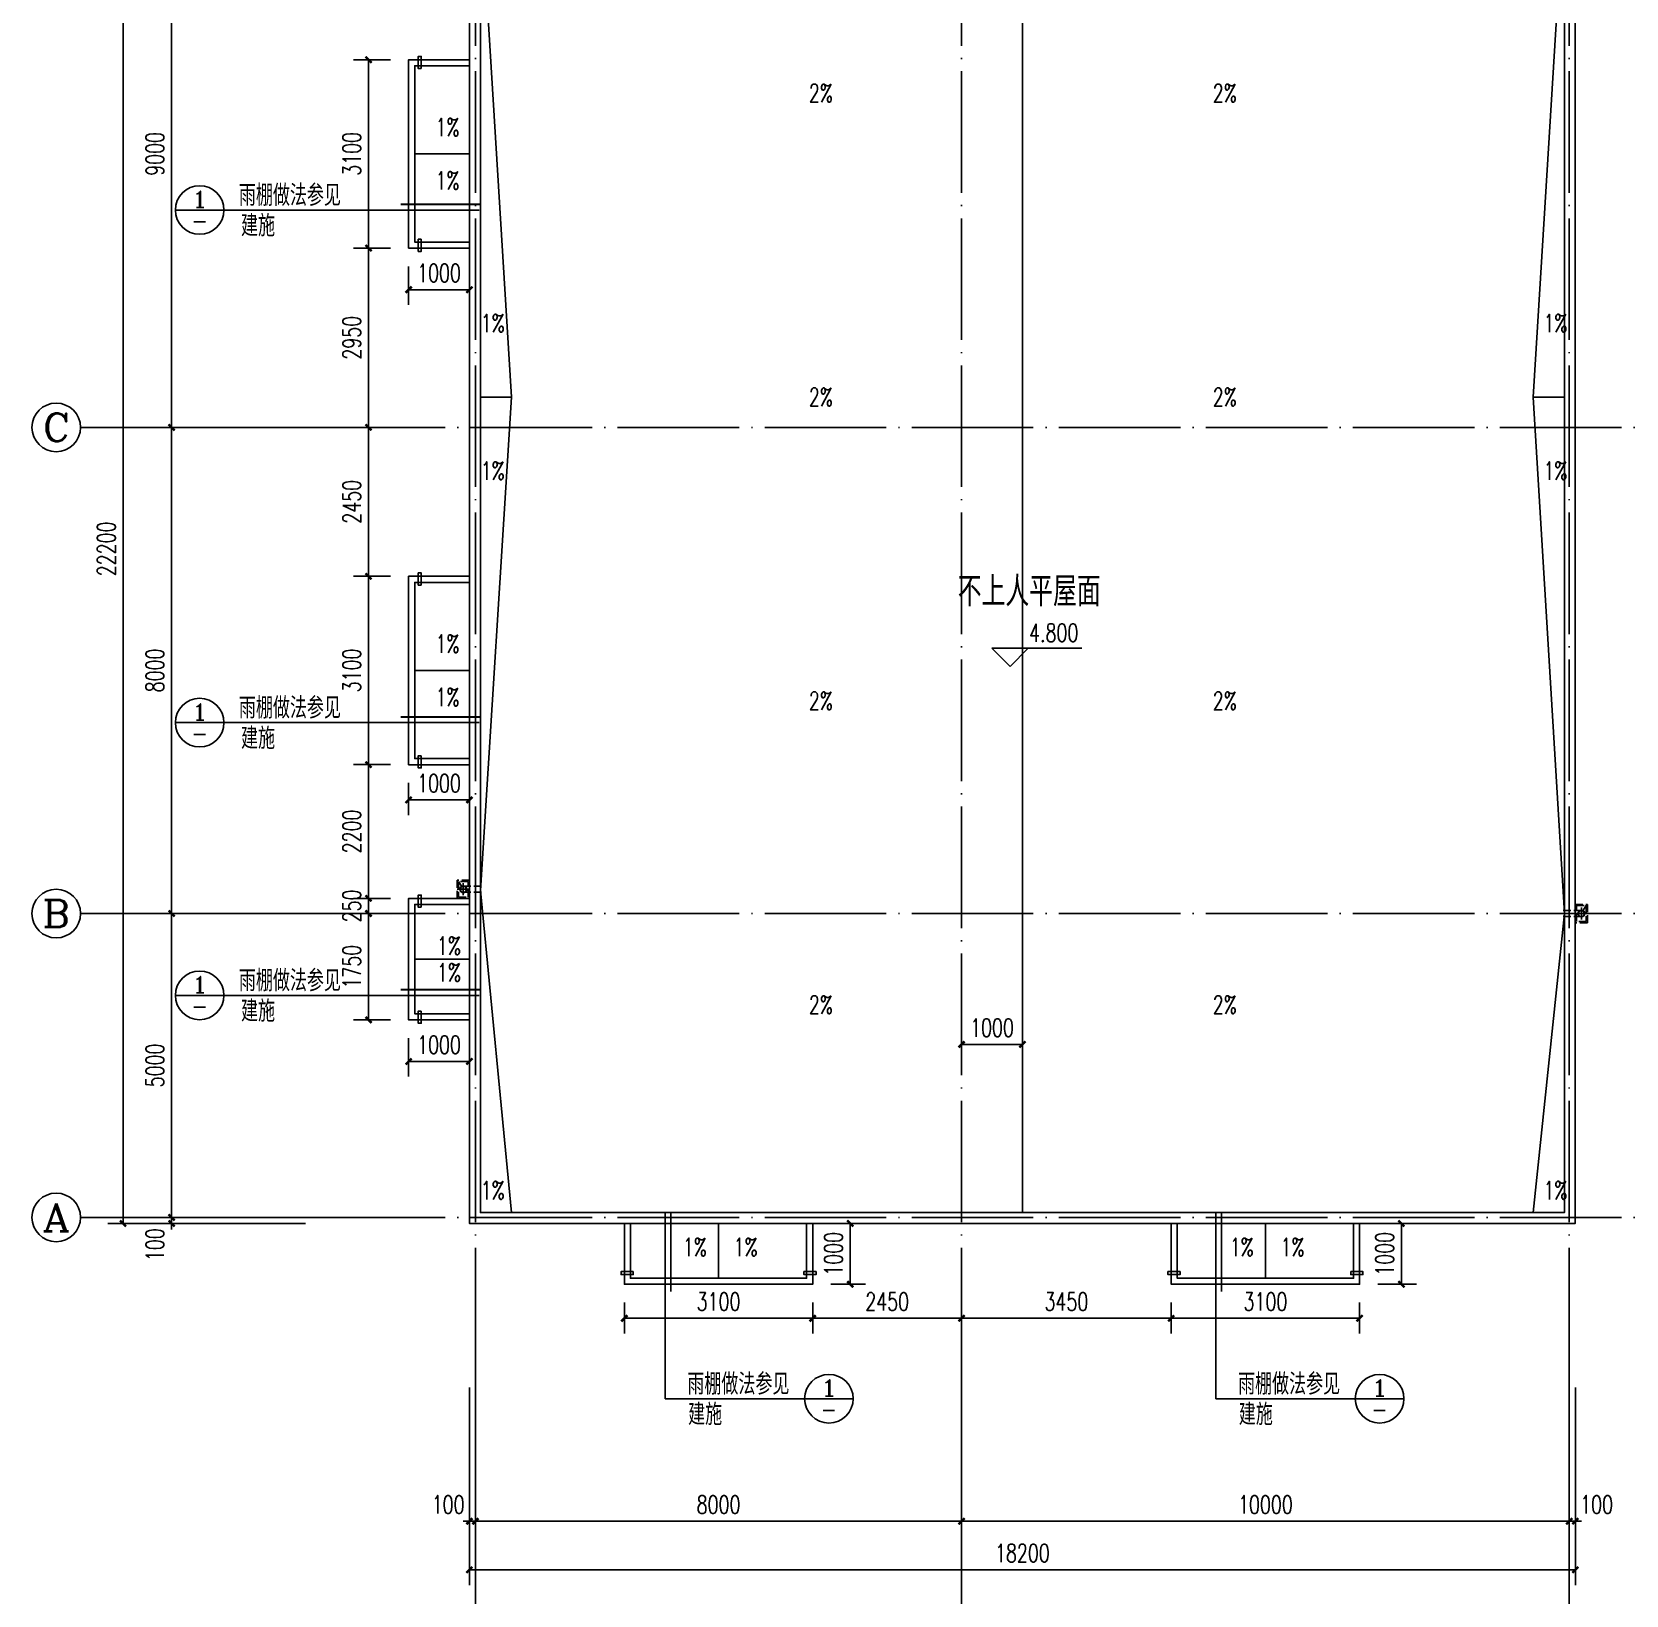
# Model space of a CAD drawing. Extents: x 4924227 to 5052693, y -485691 to -238224.
# Drawn here: x 4999330 to 5025566, y -402772 to -377048 of the extents above; entities that cross this region are included whole.
import ezdxf
from ezdxf.enums import TextEntityAlignment as Align

# ---------------------------------------------------------------- set-up
doc = ezdxf.new("R2010")
doc.units = 0
doc.header["$LTSCALE"] = 1000
doc.header["$MEASUREMENT"] = 0
for name, pattern in [('CONTINOUS', [0]), ('DASH_50', [0.175, 0.125, -0.05]), ('DOTE', [2.42, 2, -0.2, 0.02, -0.2])]:
    doc.linetypes.add(name, pattern=pattern)
doc.layers.get('0').update_dxf_attribs({"linetype": 'CONTINUOUS'})
doc.layers.get('Defpoints').update_dxf_attribs({"linetype": 'CONTINUOUS'})
doc.layers.add('_0', color=7, linetype='CONTINUOUS', lineweight=25)
for name, color, linetype in [('AXIS', 3, 'CONTINUOUS'), ('AXIS_TEXT', 7, 'CONTINUOUS'), ('DIM_ELEV', 3, 'CONTINUOUS'), ('DIM_SYMB', 3, 'CONTINUOUS'), ('DOTE', 252, 'CONTINUOUS'), ('LAYER1', 143, 'CONTINUOUS'), ('PUB_DIM', 3, 'CONTINUOUS'), ('PUB_TEXT', 7, 'CONTINUOUS')]:
    doc.layers.add(name, color=color, linetype=linetype)
doc.styles.add('_HZTXT', font='txt.shx', dxfattribs={"width": 0.8, "bigfont": 'HZTXT.shx'})
doc.styles.add('_TCH_AXIS', font='COMPLEX', dxfattribs={"bigfont": 'GBCBIG'})
doc.styles.add('_TCH_DIM', font='SIMPLEX', dxfattribs={"bigfont": 'GBCBIG'})
doc.styles.add('_TCH_DIM_T3', font='SIMPLEX', dxfattribs={"width": 0.705882, "bigfont": 'GBCBIG'})
doc.styles.add('COMP', font='COMPLEX', dxfattribs={"bigfont": 'hztxt'})
doc.styles.add('COMPLEX', font='COMPLEX')
doc.dimstyles.new('_TCH_ARCH&&100', dxfattribs={"dimtxt": 297.5, "dimasz": 100, "dimexe": 250, "dimexo": 300, "dimgap": 126.25, "dimtad": 1, "dimdec": 0, "dimzin": 0, "dimdsep": 46, "dimtxsty": '_TCH_DIM_T3', "dimblk": 'ARCHTICK', "dimcen": 0.09, "dimclrt": 7, "dimazin": 2, "dimtfac": 1, "dimtdec": 0, "dimtix": 1, "dimtmove": 2, "dimatfit": 3, "dimfxl": 0, "dimtolj": 1, "dimtzin": 0, "dimarcsym": 0})

# ---------------------------------------------------------------- blocks, each defined once
blk = doc.blocks.new('_ArchTick')
at = {"color": 0, "linetype": 'ByBlock', "const_width": 0.4}
blk.add_lwpolyline([(-0.5, -0.5), (0.5, 0.5)], dxfattribs=at)
blk = doc.blocks.new('*D76')
at = {"layer": 'Defpoints', "color": 0}
for p in [(5021180, -396656), (5021867, -396656), (5021180, -397656)]:
    blk.add_point(p, dxfattribs=at)
at = {"layer": 'PUB_DIM', "color": 0, "lineweight": -2}
for p, q in [((5021480, -396656), (5022117, -396656)), ((5021867, -397656), (5021867, -396656)), ((5021480, -397656), (5022117, -397656))]:
    blk.add_line(p, q, dxfattribs=at)
at = {"layer": 'PUB_DIM', "color": 0, "lineweight": -2, "xscale": 100, "yscale": 100, "zscale": 100}
for p, rotation in [((5021867, -396656), 90), ((5021867, -397656), 270)]:
    blk.add_blockref('_ArchTick', p, dxfattribs=dict(at, rotation=rotation))
at = {"layer": 'PUB_DIM', "color": 7, "insert": (5021592, -397156), "char_height": 297.5, "attachment_point": 5, "rotation": 90, "style": '_TCH_DIM_T3'}
blk.add_mtext('\\A1;1000', dxfattribs=at)
blk = doc.blocks.new('*D77')
at = {"layer": 'Defpoints', "color": 0}
for p in [(5009080, -397656), (5012180, -397656), (5012180, -398217)]:
    blk.add_point(p, dxfattribs=at)
at = {"layer": 'PUB_DIM', "color": 0, "lineweight": -2}
for p, q in [((5009080, -397956), (5009080, -398467)), ((5012180, -397956), (5012180, -398467)), ((5009080, -398217), (5012180, -398217))]:
    blk.add_line(p, q, dxfattribs=at)
at = {"layer": 'PUB_DIM', "color": 0, "lineweight": -2, "xscale": 100, "yscale": 100, "zscale": 100, "rotation": 180}
blk.add_blockref('_ArchTick', (5009080, -398217), dxfattribs=at)
at = {"layer": 'PUB_DIM', "color": 0, "lineweight": -2, "xscale": 100, "yscale": 100, "zscale": 100}
blk.add_blockref('_ArchTick', (5012180, -398217), dxfattribs=at)
at = {"layer": 'PUB_DIM', "color": 7, "insert": (5010630, -397942), "char_height": 297.5, "attachment_point": 5, "style": '_TCH_DIM_T3'}
blk.add_mtext('\\A1;3100', dxfattribs=at)
blk = doc.blocks.new('*D78')
at = {"layer": 'Defpoints', "color": 0}
for p in [(5012180, -397656), (5014630, -397656), (5014630, -398217)]:
    blk.add_point(p, dxfattribs=at)
at = {"layer": 'PUB_DIM', "color": 0, "lineweight": -2}
for p, q in [((5012180, -397956), (5012180, -398467)), ((5014630, -397956), (5014630, -398467)), ((5012180, -398217), (5014630, -398217))]:
    blk.add_line(p, q, dxfattribs=at)
at = {"layer": 'PUB_DIM', "color": 0, "lineweight": -2, "xscale": 100, "yscale": 100, "zscale": 100, "rotation": 180}
blk.add_blockref('_ArchTick', (5012180, -398217), dxfattribs=at)
at = {"layer": 'PUB_DIM', "color": 0, "lineweight": -2, "xscale": 100, "yscale": 100, "zscale": 100}
blk.add_blockref('_ArchTick', (5014630, -398217), dxfattribs=at)
at = {"layer": 'PUB_DIM', "color": 7, "insert": (5013405, -397942), "char_height": 297.5, "attachment_point": 5, "style": '_TCH_DIM_T3'}
blk.add_mtext('\\A1;2450', dxfattribs=at)
blk = doc.blocks.new('*D79')
at = {"layer": 'Defpoints', "color": 0}
for p in [(5014630, -397656), (5018080, -397656), (5018080, -398217)]:
    blk.add_point(p, dxfattribs=at)
at = {"layer": 'PUB_DIM', "color": 0, "lineweight": -2}
for p, q in [((5014630, -397956), (5014630, -398467)), ((5018080, -397956), (5018080, -398467)), ((5014630, -398217), (5018080, -398217))]:
    blk.add_line(p, q, dxfattribs=at)
at = {"layer": 'PUB_DIM', "color": 0, "lineweight": -2, "xscale": 100, "yscale": 100, "zscale": 100, "rotation": 180}
blk.add_blockref('_ArchTick', (5014630, -398217), dxfattribs=at)
at = {"layer": 'PUB_DIM', "color": 0, "lineweight": -2, "xscale": 100, "yscale": 100, "zscale": 100}
blk.add_blockref('_ArchTick', (5018080, -398217), dxfattribs=at)
at = {"layer": 'PUB_DIM', "color": 7, "insert": (5016355, -397942), "char_height": 297.5, "attachment_point": 5, "style": '_TCH_DIM_T3'}
blk.add_mtext('\\A1;3450', dxfattribs=at)
blk = doc.blocks.new('*D80')
at = {"layer": 'Defpoints', "color": 0}
for p in [(5018080, -397656), (5021180, -397656), (5021180, -398217)]:
    blk.add_point(p, dxfattribs=at)
at = {"layer": 'PUB_DIM', "color": 0, "lineweight": -2}
for p, q in [((5018080, -397956), (5018080, -398467)), ((5021180, -397956), (5021180, -398467)), ((5018080, -398217), (5021180, -398217))]:
    blk.add_line(p, q, dxfattribs=at)
at = {"layer": 'PUB_DIM', "color": 0, "lineweight": -2, "xscale": 100, "yscale": 100, "zscale": 100, "rotation": 180}
blk.add_blockref('_ArchTick', (5018080, -398217), dxfattribs=at)
at = {"layer": 'PUB_DIM', "color": 0, "lineweight": -2, "xscale": 100, "yscale": 100, "zscale": 100}
blk.add_blockref('_ArchTick', (5021180, -398217), dxfattribs=at)
at = {"layer": 'PUB_DIM', "color": 7, "insert": (5019630, -397942), "char_height": 297.5, "attachment_point": 5, "style": '_TCH_DIM_T3'}
blk.add_mtext('\\A1;3100', dxfattribs=at)
blk = doc.blocks.new('*D81')
at = {"layer": 'Defpoints', "color": 0}
for p in [(5012180, -396656), (5012797, -396656), (5012180, -397656)]:
    blk.add_point(p, dxfattribs=at)
at = {"layer": 'PUB_DIM', "color": 0, "lineweight": -2}
for p, q in [((5012480, -396656), (5013047, -396656)), ((5012797, -397656), (5012797, -396656)), ((5012480, -397656), (5013047, -397656))]:
    blk.add_line(p, q, dxfattribs=at)
at = {"layer": 'PUB_DIM', "color": 0, "lineweight": -2, "xscale": 100, "yscale": 100, "zscale": 100}
for p, rotation in [((5012797, -396656), 90), ((5012797, -397656), 270)]:
    blk.add_blockref('_ArchTick', p, dxfattribs=dict(at, rotation=rotation))
at = {"layer": 'PUB_DIM', "color": 7, "insert": (5012522, -397156), "char_height": 297.5, "attachment_point": 5, "rotation": 90, "style": '_TCH_DIM_T3'}
blk.add_mtext('\\A1;1000', dxfattribs=at)
blk = doc.blocks.new('*D82')
at = {"layer": 'Defpoints', "color": 0}
for p in [(5005530, -380606), (5006530, -380606), (5006530, -381290)]:
    blk.add_point(p, dxfattribs=at)
at = {"layer": 'PUB_DIM', "color": 0, "lineweight": -2}
for p, q in [((5005530, -380906), (5005530, -381540)), ((5006530, -380906), (5006530, -381540)), ((5005530, -381290), (5006530, -381290))]:
    blk.add_line(p, q, dxfattribs=at)
at = {"layer": 'PUB_DIM', "color": 0, "lineweight": -2, "xscale": 100, "yscale": 100, "zscale": 100, "rotation": 180}
blk.add_blockref('_ArchTick', (5005530, -381290), dxfattribs=at)
at = {"layer": 'PUB_DIM', "color": 0, "lineweight": -2, "xscale": 100, "yscale": 100, "zscale": 100}
blk.add_blockref('_ArchTick', (5006530, -381290), dxfattribs=at)
at = {"layer": 'PUB_DIM', "color": 7, "insert": (5006030, -381015), "char_height": 297.5, "attachment_point": 5, "style": '_TCH_DIM_T3'}
blk.add_mtext('\\A1;1000', dxfattribs=at)
blk = doc.blocks.new('*D83')
at = {"layer": 'Defpoints', "color": 0}
for p in [(5005530, -389106), (5006530, -389106), (5006530, -389686)]:
    blk.add_point(p, dxfattribs=at)
at = {"layer": 'PUB_DIM', "color": 0, "lineweight": -2}
for p, q in [((5005530, -389406), (5005530, -389936)), ((5006530, -389406), (5006530, -389936)), ((5005530, -389686), (5006530, -389686))]:
    blk.add_line(p, q, dxfattribs=at)
at = {"layer": 'PUB_DIM', "color": 0, "lineweight": -2, "xscale": 100, "yscale": 100, "zscale": 100, "rotation": 180}
blk.add_blockref('_ArchTick', (5005530, -389686), dxfattribs=at)
at = {"layer": 'PUB_DIM', "color": 0, "lineweight": -2, "xscale": 100, "yscale": 100, "zscale": 100}
blk.add_blockref('_ArchTick', (5006530, -389686), dxfattribs=at)
at = {"layer": 'PUB_DIM', "color": 7, "insert": (5006030, -389411), "char_height": 297.5, "attachment_point": 5, "style": '_TCH_DIM_T3'}
blk.add_mtext('\\A1;1000', dxfattribs=at)
blk = doc.blocks.new('*D84')
at = {"layer": 'Defpoints', "color": 0}
for p in [(5005530, -393306), (5006530, -393306), (5006530, -393990)]:
    blk.add_point(p, dxfattribs=at)
at = {"layer": 'PUB_DIM', "color": 0, "lineweight": -2}
for p, q in [((5005530, -393606), (5005530, -394240)), ((5006530, -393606), (5006530, -394240)), ((5005530, -393990), (5006530, -393990))]:
    blk.add_line(p, q, dxfattribs=at)
at = {"layer": 'PUB_DIM', "color": 0, "lineweight": -2, "xscale": 100, "yscale": 100, "zscale": 100, "rotation": 180}
blk.add_blockref('_ArchTick', (5005530, -393990), dxfattribs=at)
at = {"layer": 'PUB_DIM', "color": 0, "lineweight": -2, "xscale": 100, "yscale": 100, "zscale": 100}
blk.add_blockref('_ArchTick', (5006530, -393990), dxfattribs=at)
at = {"layer": 'PUB_DIM', "color": 7, "insert": (5006030, -393715), "char_height": 297.5, "attachment_point": 5, "style": '_TCH_DIM_T3'}
blk.add_mtext('\\A1;1000', dxfattribs=at)
blk = doc.blocks.new('*D85')
at = {"layer": 'Defpoints', "color": 0}
for p in [(5004870, -377506), (5005530, -377506), (5005530, -380606)]:
    blk.add_point(p, dxfattribs=at)
at = {"layer": 'PUB_DIM', "color": 0, "lineweight": -2}
for p, q in [((5005230, -377506), (5004620, -377506)), ((5004870, -380606), (5004870, -377506)), ((5005230, -380606), (5004620, -380606))]:
    blk.add_line(p, q, dxfattribs=at)
at = {"layer": 'PUB_DIM', "color": 0, "lineweight": -2, "xscale": 100, "yscale": 100, "zscale": 100}
for p, rotation in [((5004870, -377506), 90), ((5004870, -380606), 270)]:
    blk.add_blockref('_ArchTick', p, dxfattribs=dict(at, rotation=rotation))
at = {"layer": 'PUB_DIM', "color": 7, "insert": (5004595, -379056), "char_height": 297.5, "attachment_point": 5, "rotation": 90, "style": '_TCH_DIM_T3'}
blk.add_mtext('\\A1;3100', dxfattribs=at)
blk = doc.blocks.new('*D86')
at = {"layer": 'Defpoints', "color": 0}
for p in [(5004870, -380606), (5005530, -380606), (5005530, -383556)]:
    blk.add_point(p, dxfattribs=at)
at = {"layer": 'PUB_DIM', "color": 0, "lineweight": -2}
for p, q in [((5005230, -380606), (5004620, -380606)), ((5004870, -383556), (5004870, -380606)), ((5005230, -383556), (5004620, -383556))]:
    blk.add_line(p, q, dxfattribs=at)
at = {"layer": 'PUB_DIM', "color": 0, "lineweight": -2, "xscale": 100, "yscale": 100, "zscale": 100}
for p, rotation in [((5004870, -380606), 90), ((5004870, -383556), 270)]:
    blk.add_blockref('_ArchTick', p, dxfattribs=dict(at, rotation=rotation))
at = {"layer": 'PUB_DIM', "color": 7, "insert": (5004595, -382081), "char_height": 297.5, "attachment_point": 5, "rotation": 90, "style": '_TCH_DIM_T3'}
blk.add_mtext('\\A1;2950', dxfattribs=at)
blk = doc.blocks.new('*D87')
at = {"layer": 'Defpoints', "color": 0}
for p in [(5004870, -383556), (5005530, -383556), (5005530, -386006)]:
    blk.add_point(p, dxfattribs=at)
at = {"layer": 'PUB_DIM', "color": 0, "lineweight": -2}
for p, q in [((5005230, -383556), (5004620, -383556)), ((5004870, -386006), (5004870, -383556)), ((5005230, -386006), (5004620, -386006))]:
    blk.add_line(p, q, dxfattribs=at)
at = {"layer": 'PUB_DIM', "color": 0, "lineweight": -2, "xscale": 100, "yscale": 100, "zscale": 100}
for p, rotation in [((5004870, -383556), 90), ((5004870, -386006), 270)]:
    blk.add_blockref('_ArchTick', p, dxfattribs=dict(at, rotation=rotation))
at = {"layer": 'PUB_DIM', "color": 7, "insert": (5004595, -384781), "char_height": 297.5, "attachment_point": 5, "rotation": 90, "style": '_TCH_DIM_T3'}
blk.add_mtext('\\A1;2450', dxfattribs=at)
blk = doc.blocks.new('*D88')
at = {"layer": 'Defpoints', "color": 0}
for p in [(5004870, -386006), (5005530, -386006), (5005530, -389106)]:
    blk.add_point(p, dxfattribs=at)
at = {"layer": 'PUB_DIM', "color": 0, "lineweight": -2}
for p, q in [((5005230, -386006), (5004620, -386006)), ((5004870, -389106), (5004870, -386006)), ((5005230, -389106), (5004620, -389106))]:
    blk.add_line(p, q, dxfattribs=at)
at = {"layer": 'PUB_DIM', "color": 0, "lineweight": -2, "xscale": 100, "yscale": 100, "zscale": 100}
for p, rotation in [((5004870, -386006), 90), ((5004870, -389106), 270)]:
    blk.add_blockref('_ArchTick', p, dxfattribs=dict(at, rotation=rotation))
at = {"layer": 'PUB_DIM', "color": 7, "insert": (5004595, -387556), "char_height": 297.5, "attachment_point": 5, "rotation": 90, "style": '_TCH_DIM_T3'}
blk.add_mtext('\\A1;3100', dxfattribs=at)
blk = doc.blocks.new('*D89')
at = {"layer": 'Defpoints', "color": 0}
for p in [(5004870, -389106), (5005530, -389106), (5005530, -391306)]:
    blk.add_point(p, dxfattribs=at)
at = {"layer": 'PUB_DIM', "color": 0, "lineweight": -2}
for p, q in [((5005230, -389106), (5004620, -389106)), ((5004870, -391306), (5004870, -389106)), ((5005230, -391306), (5004620, -391306))]:
    blk.add_line(p, q, dxfattribs=at)
at = {"layer": 'PUB_DIM', "color": 0, "lineweight": -2, "xscale": 100, "yscale": 100, "zscale": 100}
for p, rotation in [((5004870, -389106), 90), ((5004870, -391306), 270)]:
    blk.add_blockref('_ArchTick', p, dxfattribs=dict(at, rotation=rotation))
at = {"layer": 'PUB_DIM', "color": 7, "insert": (5004595, -390206), "char_height": 297.5, "attachment_point": 5, "rotation": 90, "style": '_TCH_DIM_T3'}
blk.add_mtext('\\A1;2200', dxfattribs=at)
blk = doc.blocks.new('*D90')
at = {"layer": 'Defpoints', "color": 0}
for p in [(5004870, -391306), (5005530, -391306), (5005530, -391556)]:
    blk.add_point(p, dxfattribs=at)
at = {"layer": 'PUB_DIM', "color": 0, "lineweight": -2}
for p, q in [((5005230, -391306), (5004620, -391306)), ((5004870, -391306), (5004870, -391206)), ((5004870, -391556), (5004870, -391306)), ((5005230, -391556), (5004620, -391556)), ((5004870, -391556), (5004870, -391656))]:
    blk.add_line(p, q, dxfattribs=at)
at = {"layer": 'PUB_DIM', "color": 0, "lineweight": -2, "xscale": 100, "yscale": 100, "zscale": 100}
for p, rotation in [((5004870, -391306), 270), ((5004870, -391556), 90)]:
    blk.add_blockref('_ArchTick', p, dxfattribs=dict(at, rotation=rotation))
at = {"layer": 'PUB_DIM', "color": 7, "insert": (5004595, -391431), "char_height": 297.5, "attachment_point": 5, "rotation": 90, "style": '_TCH_DIM_T3'}
blk.add_mtext('\\A1;250', dxfattribs=at)
blk = doc.blocks.new('*D91')
at = {"layer": 'Defpoints', "color": 0}
for p in [(5004870, -391556), (5005530, -391556), (5005530, -393306)]:
    blk.add_point(p, dxfattribs=at)
at = {"layer": 'PUB_DIM', "color": 0, "lineweight": -2}
for p, q in [((5005230, -391556), (5004620, -391556)), ((5004870, -393306), (5004870, -391556)), ((5005230, -393306), (5004620, -393306))]:
    blk.add_line(p, q, dxfattribs=at)
at = {"layer": 'PUB_DIM', "color": 0, "lineweight": -2, "xscale": 100, "yscale": 100, "zscale": 100}
for p, rotation in [((5004870, -391556), 90), ((5004870, -393306), 270)]:
    blk.add_blockref('_ArchTick', p, dxfattribs=dict(at, rotation=rotation))
at = {"layer": 'PUB_DIM', "color": 7, "insert": (5004595, -392431), "char_height": 297.5, "attachment_point": 5, "rotation": 90, "style": '_TCH_DIM_T3'}
blk.add_mtext('\\A1;1750', dxfattribs=at)
blk = doc.blocks.new('*D229')
at = {"layer": 'Defpoints', "color": 0}
for p in [(5014630, -392631), (5015630, -392631), (5015630, -393710)]:
    blk.add_point(p, dxfattribs=at)
at = {"layer": 'PUB_DIM', "color": 0, "lineweight": -2}
for p, q in [((5014630, -392931), (5014630, -393960)), ((5015630, -392931), (5015630, -393960)), ((5014630, -393710), (5015630, -393710))]:
    blk.add_line(p, q, dxfattribs=at)
at = {"layer": 'PUB_DIM', "color": 0, "lineweight": -2, "xscale": 100, "yscale": 100, "zscale": 100, "rotation": 180}
blk.add_blockref('_ArchTick', (5014630, -393710), dxfattribs=at)
at = {"layer": 'PUB_DIM', "color": 0, "lineweight": -2, "xscale": 100, "yscale": 100, "zscale": 100}
blk.add_blockref('_ArchTick', (5015630, -393710), dxfattribs=at)
at = {"layer": 'PUB_DIM', "color": 7, "insert": (5015130, -393435), "char_height": 297.5, "attachment_point": 5, "style": '_TCH_DIM_T3'}
blk.add_mtext('\\A1;1000', dxfattribs=at)
blk = doc.blocks.new('*D236')
at = {"layer": 'AXIS', "color": 0, "lineweight": -2}
for p, q in [((5003830, -396556), (5001380, -396556)), ((5003830, -396656), (5001380, -396656)), ((5001630, -396556), (5001630, -396456)), ((5001630, -396656), (5001630, -396556)), ((5001630, -396656), (5001630, -396756))]:
    blk.add_line(p, q, dxfattribs=at)
at = {"layer": 'Defpoints', "color": 0}
for p in [(5001630, -396556), (5004130, -396556), (5004130, -396656)]:
    blk.add_point(p, dxfattribs=at)
at = {"layer": 'AXIS', "color": 0, "lineweight": -2, "xscale": 100, "yscale": 100, "zscale": 100}
for p, rotation in [((5001630, -396556), 270), ((5001630, -396656), 90)]:
    blk.add_blockref('_ArchTick', p, dxfattribs=dict(at, rotation=rotation))
at = {"layer": 'AXIS', "color": 7, "insert": (5001355, -397006), "char_height": 297.5, "attachment_point": 5, "rotation": 90, "style": '_TCH_DIM_T3'}
blk.add_mtext('\\A1;100', dxfattribs=at)
blk = doc.blocks.new('*D237')
at = {"layer": 'AXIS', "color": 0, "lineweight": -2}
for p, q in [((5003830, -391556), (5001380, -391556)), ((5001630, -396556), (5001630, -391556)), ((5003830, -396556), (5001380, -396556))]:
    blk.add_line(p, q, dxfattribs=at)
at = {"layer": 'Defpoints', "color": 0}
for p in [(5001630, -391556), (5004130, -391556), (5004130, -396556)]:
    blk.add_point(p, dxfattribs=at)
at = {"layer": 'AXIS', "color": 0, "lineweight": -2, "xscale": 100, "yscale": 100, "zscale": 100}
for p, rotation in [((5001630, -391556), 90), ((5001630, -396556), 270)]:
    blk.add_blockref('_ArchTick', p, dxfattribs=dict(at, rotation=rotation))
at = {"layer": 'AXIS', "color": 7, "insert": (5001355, -394056), "char_height": 297.5, "attachment_point": 5, "rotation": 90, "style": '_TCH_DIM_T3'}
blk.add_mtext('\\A1;5000', dxfattribs=at)
blk = doc.blocks.new('*D238')
at = {"layer": 'AXIS', "color": 0, "lineweight": -2}
for p, q in [((5003830, -383556), (5001380, -383556)), ((5001630, -391556), (5001630, -383556)), ((5003830, -391556), (5001380, -391556))]:
    blk.add_line(p, q, dxfattribs=at)
at = {"layer": 'Defpoints', "color": 0}
for p in [(5001630, -383556), (5004130, -383556), (5004130, -391556)]:
    blk.add_point(p, dxfattribs=at)
at = {"layer": 'AXIS', "color": 0, "lineweight": -2, "xscale": 100, "yscale": 100, "zscale": 100}
for p, rotation in [((5001630, -383556), 90), ((5001630, -391556), 270)]:
    blk.add_blockref('_ArchTick', p, dxfattribs=dict(at, rotation=rotation))
at = {"layer": 'AXIS', "color": 7, "insert": (5001355, -387556), "char_height": 297.5, "attachment_point": 5, "rotation": 90, "style": '_TCH_DIM_T3'}
blk.add_mtext('\\A1;8000', dxfattribs=at)
blk = doc.blocks.new('*D239')
at = {"layer": 'AXIS', "color": 0, "lineweight": -2}
for p, q in [((5003830, -374556), (5001380, -374556)), ((5001630, -383556), (5001630, -374556)), ((5003830, -383556), (5001380, -383556))]:
    blk.add_line(p, q, dxfattribs=at)
at = {"layer": 'Defpoints', "color": 0}
for p in [(5001630, -374556), (5004130, -374556), (5004130, -383556)]:
    blk.add_point(p, dxfattribs=at)
at = {"layer": 'AXIS', "color": 0, "lineweight": -2, "xscale": 100, "yscale": 100, "zscale": 100}
for p, rotation in [((5001630, -374556), 90), ((5001630, -383556), 270)]:
    blk.add_blockref('_ArchTick', p, dxfattribs=dict(at, rotation=rotation))
at = {"layer": 'AXIS', "color": 7, "insert": (5001355, -379056), "char_height": 297.5, "attachment_point": 5, "rotation": 90, "style": '_TCH_DIM_T3'}
blk.add_mtext('\\A1;9000', dxfattribs=at)
blk = doc.blocks.new('*D241')
at = {"layer": 'AXIS', "color": 0, "lineweight": -2}
for p, q in [((5003830, -374456), (5000580, -374456)), ((5000830, -396656), (5000830, -374456)), ((5003830, -396656), (5000580, -396656))]:
    blk.add_line(p, q, dxfattribs=at)
at = {"layer": 'Defpoints', "color": 0}
for p in [(5000830, -374456), (5004130, -374456), (5004130, -396656)]:
    blk.add_point(p, dxfattribs=at)
at = {"layer": 'AXIS', "color": 0, "lineweight": -2, "xscale": 100, "yscale": 100, "zscale": 100}
for p, rotation in [((5000830, -374456), 90), ((5000830, -396656), 270)]:
    blk.add_blockref('_ArchTick', p, dxfattribs=dict(at, rotation=rotation))
at = {"layer": 'AXIS', "color": 7, "insert": (5000555, -385556), "char_height": 297.5, "attachment_point": 5, "rotation": 90, "style": '_TCH_DIM_T3'}
blk.add_mtext('\\A1;22200', dxfattribs=at)
blk = doc.blocks.new('_AXISO')
blk.add_circle((0, 0), 0.5)
at = {"layer": 'AXIS_TEXT', "style": 'COMPLEX', "width": 1.041667}
blk.add_attdef('A', text='', height=0.56, dxfattribs=at).set_placement((-0.25, -0.28), (0.25, -0.28), align=Align.FIT)
blk = doc.blocks.new('*D247')
at = {"layer": 'AXIS', "color": 0, "lineweight": -2}
for p, q in [((5006530, -399356), (5006530, -401806)), ((5006630, -399356), (5006630, -401806)), ((5006530, -401556), (5006430, -401556)), ((5006530, -401556), (5006630, -401556)), ((5006630, -401556), (5006730, -401556))]:
    blk.add_line(p, q, dxfattribs=at)
at = {"layer": 'Defpoints', "color": 0}
for p in [(5006530, -399056), (5006630, -399056), (5006630, -401556)]:
    blk.add_point(p, dxfattribs=at)
at = {"layer": 'AXIS', "color": 0, "lineweight": -2, "xscale": 100, "yscale": 100, "zscale": 100}
blk.add_blockref('_ArchTick', (5006530, -401556), dxfattribs=at)
at = {"layer": 'AXIS', "color": 0, "lineweight": -2, "xscale": 100, "yscale": 100, "zscale": 100, "rotation": 180}
blk.add_blockref('_ArchTick', (5006630, -401556), dxfattribs=at)
at = {"layer": 'AXIS', "color": 7, "insert": (5006180, -401281), "char_height": 297.5, "attachment_point": 5, "style": '_TCH_DIM_T3'}
blk.add_mtext('\\A1;100', dxfattribs=at)
blk = doc.blocks.new('*D248')
at = {"layer": 'AXIS', "color": 0, "lineweight": -2}
for p, q in [((5006630, -399356), (5006630, -401806)), ((5014630, -399356), (5014630, -401806)), ((5006630, -401556), (5014630, -401556))]:
    blk.add_line(p, q, dxfattribs=at)
at = {"layer": 'Defpoints', "color": 0}
for p in [(5006630, -399056), (5014630, -399056), (5014630, -401556)]:
    blk.add_point(p, dxfattribs=at)
at = {"layer": 'AXIS', "color": 0, "lineweight": -2, "xscale": 100, "yscale": 100, "zscale": 100, "rotation": 180}
blk.add_blockref('_ArchTick', (5006630, -401556), dxfattribs=at)
at = {"layer": 'AXIS', "color": 0, "lineweight": -2, "xscale": 100, "yscale": 100, "zscale": 100}
blk.add_blockref('_ArchTick', (5014630, -401556), dxfattribs=at)
at = {"layer": 'AXIS', "color": 7, "insert": (5010630, -401281), "char_height": 297.5, "attachment_point": 5, "style": '_TCH_DIM_T3'}
blk.add_mtext('\\A1;8000', dxfattribs=at)
blk = doc.blocks.new('*D249')
at = {"layer": 'AXIS', "color": 0, "lineweight": -2}
for p, q in [((5014630, -399356), (5014630, -401806)), ((5024630, -399356), (5024630, -401806)), ((5014630, -401556), (5024630, -401556))]:
    blk.add_line(p, q, dxfattribs=at)
at = {"layer": 'Defpoints', "color": 0}
for p in [(5014630, -399056), (5024630, -399056), (5024630, -401556)]:
    blk.add_point(p, dxfattribs=at)
at = {"layer": 'AXIS', "color": 0, "lineweight": -2, "xscale": 100, "yscale": 100, "zscale": 100, "rotation": 180}
blk.add_blockref('_ArchTick', (5014630, -401556), dxfattribs=at)
at = {"layer": 'AXIS', "color": 0, "lineweight": -2, "xscale": 100, "yscale": 100, "zscale": 100}
blk.add_blockref('_ArchTick', (5024630, -401556), dxfattribs=at)
at = {"layer": 'AXIS', "color": 7, "insert": (5019630, -401281), "char_height": 297.5, "attachment_point": 5, "style": '_TCH_DIM_T3'}
blk.add_mtext('\\A1;10000', dxfattribs=at)
blk = doc.blocks.new('*D250')
at = {"layer": 'AXIS', "color": 0, "lineweight": -2}
for p, q in [((5024630, -399356), (5024630, -401806)), ((5024730, -399356), (5024730, -401806)), ((5024630, -401556), (5024530, -401556)), ((5024630, -401556), (5024730, -401556)), ((5024730, -401556), (5024830, -401556))]:
    blk.add_line(p, q, dxfattribs=at)
at = {"layer": 'Defpoints', "color": 0}
for p in [(5024630, -399056), (5024730, -399056), (5024730, -401556)]:
    blk.add_point(p, dxfattribs=at)
at = {"layer": 'AXIS', "color": 0, "lineweight": -2, "xscale": 100, "yscale": 100, "zscale": 100}
blk.add_blockref('_ArchTick', (5024630, -401556), dxfattribs=at)
at = {"layer": 'AXIS', "color": 0, "lineweight": -2, "xscale": 100, "yscale": 100, "zscale": 100, "rotation": 180}
blk.add_blockref('_ArchTick', (5024730, -401556), dxfattribs=at)
at = {"layer": 'AXIS', "color": 7, "insert": (5025080, -401281), "char_height": 297.5, "attachment_point": 5, "style": '_TCH_DIM_T3'}
blk.add_mtext('\\A1;100', dxfattribs=at)
blk = doc.blocks.new('*D251')
at = {"layer": 'AXIS', "color": 0, "lineweight": -2}
for p, q in [((5006530, -399356), (5006530, -402606)), ((5024730, -399356), (5024730, -402606)), ((5006530, -402356), (5024730, -402356))]:
    blk.add_line(p, q, dxfattribs=at)
at = {"layer": 'Defpoints', "color": 0}
for p in [(5006530, -399056), (5024730, -399056), (5024730, -402356)]:
    blk.add_point(p, dxfattribs=at)
at = {"layer": 'AXIS', "color": 0, "lineweight": -2, "xscale": 100, "yscale": 100, "zscale": 100, "rotation": 180}
blk.add_blockref('_ArchTick', (5006530, -402356), dxfattribs=at)
at = {"layer": 'AXIS', "color": 0, "lineweight": -2, "xscale": 100, "yscale": 100, "zscale": 100}
blk.add_blockref('_ArchTick', (5024730, -402356), dxfattribs=at)
at = {"layer": 'AXIS', "color": 7, "insert": (5015630, -402081), "char_height": 297.5, "attachment_point": 5, "style": '_TCH_DIM_T3'}
blk.add_mtext('\\A1;18200', dxfattribs=at)
blk = doc.blocks.new('_INDEX')
blk.add_line((-0.5, 0), (0.5, 0))
blk.add_circle((0, 0), 0.5)
at = {"style": 'COMP'}
for tag, width, p, p2 in [('1', 2.333333, (-0.17, 0.05), (0.17, 0.05)), ('-', 1.166667, (-0.17, -0.39), (0.17, -0.39))]:
    blk.add_attdef(tag, text='', height=0.34, dxfattribs=dict(at, width=width)).set_placement(p, p2, align=Align.FIT)
blk = doc.blocks.new('A$C05153518')
at = {"layer": 'LAYER1'}
h = blk.add_hatch(color=256, dxfattribs=at)
edge = h.paths.add_edge_path()
edge.add_ellipse((200, 200), major_axis=(77.8, 77.8), ratio=1, start_angle=315, end_angle=405, ccw=False)
edge.add_line((310, 200), (300, 200))
edge.add_ellipse((200, 200), major_axis=(-70.7, 70.7), ratio=1, start_angle=225, end_angle=315)
edge.add_line((200, 300), (200, 310))
edge = h.paths.add_edge_path()
edge.add_line((200, 310), (200, 300))
edge.add_ellipse((200, 200), major_axis=(70.7, 70.7), ratio=1, start_angle=45, end_angle=135)
edge.add_line((100, 200), (90, 200))
edge.add_ellipse((200, 200), major_axis=(-77.8, 77.8), ratio=1, start_angle=-45, end_angle=45, ccw=False)
edge = h.paths.add_edge_path()
edge.add_line((90, 200), (100, 200))
edge.add_ellipse((200, 200), major_axis=(-70.7, 70.7), ratio=1, start_angle=45, end_angle=135)
edge.add_line((200, 100), (200, 90))
edge.add_ellipse((200, 200), major_axis=(77.8, 77.8), ratio=1, start_angle=135, end_angle=225, ccw=False)
edge = h.paths.add_edge_path()
edge.add_line((300, 200), (310, 200))
edge.add_ellipse((200, 200), major_axis=(-77.8, 77.8), ratio=1, start_angle=135, end_angle=225, ccw=False)
edge.add_line((200, 90), (200, 100))
edge.add_ellipse((200, 200), major_axis=(70.7, 70.7), ratio=1, start_angle=225, end_angle=315)
h = blk.add_hatch(color=256, dxfattribs=at)
edge = h.paths.add_edge_path()
edge.add_ellipse((200, 200), major_axis=(77.8, 77.8), ratio=1, start_angle=315, end_angle=405, ccw=False)
edge.add_line((310, 200), (300, 200))
edge.add_ellipse((200, 200), major_axis=(-70.7, 70.7), ratio=1, start_angle=225, end_angle=315)
edge.add_line((200, 300), (200, 310))
edge = h.paths.add_edge_path()
edge.add_line((200, 310), (200, 300))
edge.add_ellipse((200, 200), major_axis=(70.7, 70.7), ratio=1, start_angle=45, end_angle=135)
edge.add_line((100, 200), (90, 200))
edge.add_ellipse((200, 200), major_axis=(-77.8, 77.8), ratio=1, start_angle=-45, end_angle=45, ccw=False)
edge = h.paths.add_edge_path()
edge.add_line((90, 200), (100, 200))
edge.add_ellipse((200, 200), major_axis=(-70.7, 70.7), ratio=1, start_angle=45, end_angle=135)
edge.add_line((200, 100), (200, 90))
edge.add_ellipse((200, 200), major_axis=(77.8, 77.8), ratio=1, start_angle=135, end_angle=225, ccw=False)
edge = h.paths.add_edge_path()
edge.add_line((300, 200), (310, 200))
edge.add_ellipse((200, 200), major_axis=(-77.8, 77.8), ratio=1, start_angle=135, end_angle=225, ccw=False)
edge.add_line((200, 90), (200, 100))
edge.add_ellipse((200, 200), major_axis=(70.7, 70.7), ratio=1, start_angle=225, end_angle=315)
at = {"layer": 'DOTE'}
for p, q in [((400, 200), (0, 200)), ((200, 400), (200, 0)), ((200, 400), (200, 0)), ((200, 400), (200, 0))]:
    blk.add_line(p, q, dxfattribs=at)
at = {"layer": 'LAYER1'}
for radius in [110, 110, 100, 100]:
    blk.add_circle((200, 200), radius, dxfattribs=at)
blk = doc.blocks.new('A$C395401BF')
at = {"layer": 'LAYER1', "xscale": -0.5, "yscale": 0.5, "zscale": 0.5, "rotation": 180}
blk.add_blockref('A$C05153518', (0, 200), dxfattribs=at)
blk = doc.blocks.new('34343434')
at = {"layer": 'DOTE'}
blk.add_line((57410, 27919), (57410, 28119), dxfattribs=at)
at = {"layer": 'LAYER1', "linetype": 'DASH_50'}
for p, q in [((57436, 28062), (57490, 28149)), ((57410, 28069), (57070, 28069)), ((57410, 27969), (57070, 27969))]:
    blk.add_line(p, q, dxfattribs=at)
for points in [[(57310, 27869), (57310, 28169), (57510, 28169), (57510, 27869)], [(57330, 27889), (57330, 28149), (57490, 28149), (57490, 27889)]]:
    blk.add_lwpolyline(points, close=True, dxfattribs=at)
at = {"layer": 'LAYER1', "linetype": 'CONTINOUS'}
blk.add_circle((57410, 28019), 50, dxfattribs=at)
at = {"rotation": 270}
blk.add_blockref('A$C395401BF', (57310, 28119), dxfattribs=at)

msp = doc.modelspace()

# ---------------------------------------------------------------- linework, layer by layer
for p, q in [((5007225.4, -383056.3), (5006709.9, -374706.3)), ((5024034.4, -383056.3), (5024549.9, -374706.3)), ((5007225.4, -383056.3), (5006709.9, -391178.8)), ((5024034.4, -383056.3), (5024549.9, -391556.3)), ((5007225.4, -396476.3), (5006709.9, -391178.8)), ((5024034.4, -396476.3), (5024549.9, -391556.3))]:
    msp.add_line(p, q)
at = {"color": 0}
for p, q in [((5005629.9, -379056.3), (5006529.9, -379056.3)), ((5005629.9, -387556.3), (5006529.9, -387556.3)), ((5005629.9, -392306.3), (5006529.9, -392306.3)), ((5010629.9, -397556.3), (5010629.9, -396656.3)), ((5019629.9, -397556.3), (5019629.9, -396656.3))]:
    msp.add_line(p, q, dxfattribs=at)
for points in [[(5006529.9, -377506.3), (5005529.9, -377506.3), (5005529.9, -380606.3), (5006529.9, -380606.3)], [(5006529.9, -377606.3), (5005629.9, -377606.3), (5005629.9, -380506.3), (5006529.9, -380506.3)], [(5006529.9, -386006.3), (5005529.9, -386006.3), (5005529.9, -389106.3), (5006529.9, -389106.3)], [(5006529.9, -386106.3), (5005629.9, -386106.3), (5005629.9, -389006.3), (5006529.9, -389006.3)], [(5006529.9, -391306.3), (5005529.9, -391306.3), (5005529.9, -393306.3), (5006529.9, -393306.3)], [(5006529.9, -391406.3), (5005629.9, -391406.3), (5005629.9, -393206.3), (5006529.9, -393206.3)], [(5009079.9, -396656.3), (5009079.9, -397656.3), (5012179.9, -397656.3), (5012179.9, -396656.3)], [(5009179.9, -396656.3), (5009179.9, -397556.3), (5012079.9, -397556.3), (5012079.9, -396656.3)], [(5018079.9, -396656.3), (5018079.9, -397656.3), (5021179.9, -397656.3), (5021179.9, -396656.3)], [(5018179.9, -396656.3), (5018179.9, -397556.3), (5021079.9, -397556.3), (5021079.9, -396656.3)]]:
    msp.add_lwpolyline(points)
for points in [[(5005738.3, -377651.7), (5005688.3, -377651.7), (5005688.3, -377451.7), (5005738.3, -377451.7)], [(5005738.3, -380460.8), (5005688.3, -380460.8), (5005688.3, -380660.8), (5005738.3, -380660.8)], [(5005738.3, -386151.7), (5005688.3, -386151.7), (5005688.3, -385951.7), (5005738.3, -385951.7)], [(5005738.3, -388960.8), (5005688.3, -388960.8), (5005688.3, -389160.8), (5005738.3, -389160.8)], [(5005738.3, -391451.7), (5005688.3, -391451.7), (5005688.3, -391251.7), (5005738.3, -391251.7)], [(5005738.3, -393160.8), (5005688.3, -393160.8), (5005688.3, -393360.8), (5005738.3, -393360.8)], [(5009225.3, -397447.9), (5009225.3, -397497.9), (5009025.3, -397497.9), (5009025.3, -397447.9)], [(5012034.5, -397447.9), (5012034.5, -397497.9), (5012234.5, -397497.9), (5012234.5, -397447.9)], [(5018225.3, -397447.9), (5018225.3, -397497.9), (5018025.3, -397497.9), (5018025.3, -397447.9)], [(5021034.5, -397447.9), (5021034.5, -397497.9), (5021234.5, -397497.9), (5021234.5, -397447.9)]]:
    msp.add_lwpolyline(points, close=True)
at = {"layer": '_0', "color": 0}
for p, q in [((5015629.9, -374706.3), (5015629.9, -396476.3)), ((5007225.4, -383056.3), (5006709.9, -383056.3)), ((5024034.4, -383056.3), (5024549.9, -383056.3))]:
    msp.add_line(p, q, dxfattribs=at)
for points in [[(5006529.9, -374456.3), (5024729.9, -374456.3), (5024729.9, -396656.3), (5006529.9, -396656.3)], [(5006709.9, -374636.3), (5024549.9, -374636.3), (5024549.9, -396476.3), (5006709.9, -396476.3)]]:
    msp.add_lwpolyline(points, close=True, dxfattribs=at)
at = {"layer": 'AXIS', "color": 0}
for p, q in [((5004129.9, -383556.3), (5000129.9, -383556.3)), ((5004129.9, -391556.3), (5000129.9, -391556.3)), ((5004129.9, -396556.3), (5000129.9, -396556.3)), ((5006629.9, -399056.3), (5006629.9, -403056.3)), ((5014629.9, -399056.3), (5014629.9, -403056.3)), ((5024629.9, -399056.3), (5024629.9, -403056.3))]:
    msp.add_line(p, q, dxfattribs=at)
at = {"layer": 'DIM_ELEV'}
for p, q in [((5015426.8, -387490), (5015126.8, -387190)), ((5015126.8, -387190), (5016611.3, -387190)), ((5015426.8, -387490), (5015726.8, -387190))]:
    msp.add_line(p, q, dxfattribs=at)
at = {"layer": 'DIM_SYMB'}
for points in [[(5006131, -378364.3, 0, 0, 0), (5005956.9, -378008.1, 80, 0, 0), (5005825.2, -377738.6, 0, 0, 0)], [(5012011.6, -378056.3, 0, 0, 0), (5009175.6, -378056.3, 80, 0, 0), (5008875.6, -378056.3, 0, 0, 0)], [(5019248.2, -378056.3, 0, 0, 0), (5022084.2, -378056.3, 80, 0, 0), (5022384.2, -378056.3, 0, 0, 0)], [(5006131, -379748.3, 0, 0, 0), (5005956.9, -380104.4, 80, 0, 0), (5005825.2, -380373.9, 0, 0, 0)], [(5006885.6, -381593.3, 0, 0, 0), (5006885.6, -380441.6, 80, 0, 0), (5006885.6, -380141.6, 0, 0, 0)], [(5024374.2, -381593.3, 0, 0, 0), (5024374.2, -380441.6, 80, 0, 0), (5024374.2, -380141.6, 0, 0, 0)], [(5012011.6, -383056.3, 0, 0, 0), (5009175.6, -383056.3, 80, 0, 0), (5008875.6, -383056.3, 0, 0, 0)], [(5019248.2, -383056.3, 0, 0, 0), (5022084.2, -383056.3, 80, 0, 0), (5022384.2, -383056.3, 0, 0, 0)], [(5006885.6, -384519.2, 0, 0, 0), (5006885.6, -385670.9, 80, 0, 0), (5006885.6, -385970.9, 0, 0, 0)], [(5024374.2, -384519.2, 0, 0, 0), (5024374.2, -385670.9, 80, 0, 0), (5024374.2, -385970.9, 0, 0, 0)], [(5006131, -386864.3, 0, 0, 0), (5005956.9, -386508.1, 80, 0, 0), (5005825.2, -386238.6, 0, 0, 0)], [(5012011.6, -388056.3, 0, 0, 0), (5009175.6, -388056.3, 80, 0, 0), (5008875.6, -388056.3, 0, 0, 0)], [(5019248.2, -388056.3, 0, 0, 0), (5022084.2, -388056.3, 80, 0, 0), (5022384.2, -388056.3, 0, 0, 0)], [(5006131, -388248.3, 0, 0, 0), (5005956.9, -388604.4, 80, 0, 0), (5005825.2, -388873.9, 0, 0, 0)], [(5006131, -391838.6, 0, 0, 0), (5006016.8, -391701, 80, 0, 0), (5005825.2, -391470.2, 0, 0, 0)], [(5006131, -392774, 0, 0, 0), (5006016.8, -392911.5, 80, 0, 0), (5005825.2, -393142.3, 0, 0, 0)], [(5012011.6, -393056.3, 0, 0, 0), (5009175.6, -393056.3, 80, 0, 0), (5008875.6, -393056.3, 0, 0, 0)], [(5019248.2, -393056.3, 0, 0, 0), (5022084.2, -393056.3, 80, 0, 0), (5022384.2, -393056.3, 0, 0, 0)], [(5006885.6, -395861.8, 0, 0, 0), (5006885.6, -394710.1, 80, 0, 0), (5006885.6, -394410.1, 0, 0, 0)], [(5024374.2, -395861.8, 0, 0, 0), (5024374.2, -394710.1, 80, 0, 0), (5024374.2, -394410.1, 0, 0, 0)], [(5009937.9, -397055.1, 0, 0, 0), (5009581.8, -397229.2, 80, 0, 0), (5009312.3, -397361, 0, 0, 0)], [(5011321.9, -397055.1, 0, 0, 0), (5011678, -397229.2, 80, 0, 0), (5011947.5, -397361, 0, 0, 0)], [(5018937.9, -397055.1, 0, 0, 0), (5018581.8, -397229.2, 80, 0, 0), (5018312.3, -397361, 0, 0, 0)], [(5020321.9, -397055.1, 0, 0, 0), (5020678, -397229.2, 80, 0, 0), (5020947.5, -397361, 0, 0, 0)]]:
    msp.add_lwpolyline(points, format="xyseb", dxfattribs=at)
at = {"layer": 'DOTE', "linetype": 'DOTE'}
for p, q in [((5006629.9, -399056.3), (5006629.9, -372056.3)), ((5014629.9, -399056.3), (5014629.9, -372056.3)), ((5024629.9, -399056.3), (5024629.9, -372056.3)), ((5004129.9, -383556.3), (5027129.9, -383556.3)), ((5004129.9, -391556.3), (5027129.9, -391556.3)), ((5004129.9, -396556.3), (5027129.9, -396556.3))]:
    msp.add_line(p, q, dxfattribs=at)
at = {"layer": 'PUB_DIM'}
for p, q in [((5001745.8, -379979.1), (5004786.9, -379979.1)), ((5003638.5, -379979.1), (5006692.8, -379979.1)), ((5001745.8, -388414.4), (5004786.9, -388414.4)), ((5003638.5, -388414.4), (5006692.8, -388414.4)), ((5001745.8, -392902.5), (5004786.9, -392902.5)), ((5003638.5, -392902.5), (5006692.8, -392902.5)), ((5009750.4, -399540.3), (5009750.4, -396486)), ((5018813, -399540.3), (5018813, -396486)), ((5012791.5, -399540.3), (5009750.4, -399540.3)), ((5021854.1, -399540.3), (5018813, -399540.3))]:
    msp.add_line(p, q, dxfattribs=at)
at = {"layer": 'PUB_DIM', "const_width": 30}
for points in [[(5006698.2, -379886), (5005398.1, -379886)], [(5006698.2, -388321.3), (5005398.1, -388321.3)], [(5006698.2, -392809.4), (5005398.1, -392809.4)], [(5009843.5, -396480.6), (5009843.5, -397780.7)], [(5018906.1, -396480.6), (5018906.1, -397780.7)]]:
    msp.add_lwpolyline(points, dxfattribs=at)

# ---------------------------------------------------------------- block references
at = {"linetype": 'DOTE', "xscale": -1}
msp.add_blockref('34343434', (5063839.9, -419175.4), dxfattribs=at)
at = {"linetype": 'DOTE'}
msp.add_blockref('34343434', (4967419.9, -419575.4), dxfattribs=at)
at = {"layer": 'AXIS', "color": 0}
ref = msp.add_blockref('_AXISO', (4999729.9, -383556.3), dxfattribs=dict(at, xscale=800, yscale=800, zscale=800))
ref.add_attrib('A', 'C', dxfattribs={"layer": 'AXIS_TEXT', "color": 0, "height": 452.5, "style": '_TCH_AXIS', "width": 1.4}).set_placement((4999503.6, -383782.5), (4999956.2, -383782.5), align=Align.FIT)
ref = msp.add_blockref('_AXISO', (4999729.9, -391556.3), dxfattribs=dict(at, xscale=800, yscale=800, zscale=800))
ref.add_attrib('A', 'B', dxfattribs={"layer": 'AXIS_TEXT', "color": 0, "height": 452.5, "style": '_TCH_AXIS', "width": 1.235294}).set_placement((4999503.6, -391782.5), (4999956.2, -391782.5), align=Align.FIT)
ref = msp.add_blockref('_AXISO', (4999729.9, -396556.3), dxfattribs=dict(at, xscale=800, yscale=800, zscale=800))
ref.add_attrib('A', 'A', dxfattribs={"layer": 'AXIS_TEXT', "color": 0, "height": 452.5, "style": '_TCH_AXIS', "width": 1.166667}).set_placement((4999503.6, -396782.5), (4999956.2, -396782.5), align=Align.FIT)
at = {"layer": 'PUB_DIM', "xscale": 800, "yscale": 800, "zscale": 800}
for p in [(5002090.9, -379979.1), (5002090.9, -388414.4), (5002090.9, -392902.5)]:
    msp.add_blockref('_INDEX', p, dxfattribs=at).add_auto_attribs({'1': '1', '-': '-'})
at = {"layer": 'PUB_DIM'}
ref = msp.add_blockref('_INDEX', (5012446.5, -399540.3), dxfattribs=dict(at, xscale=-800, yscale=800, zscale=800))
ref.add_attrib('1', '1', dxfattribs={"layer": '0', "height": 272, "style": 'COMP', "width": 2.333333}).set_placement((5012310.5, -399500.3), (5012582.5, -399500.3), align=Align.FIT)
ref.add_attrib('-', '-', dxfattribs={"layer": '0', "height": 272, "style": 'COMP', "width": 1.166667}).set_placement((5012310.5, -399852.3), (5012582.5, -399852.3), align=Align.FIT)
ref = msp.add_blockref('_INDEX', (5021509, -399540.3), dxfattribs=dict(at, xscale=-800, yscale=800, zscale=800))
ref.add_attrib('1', '1', dxfattribs={"layer": '0', "height": 272, "style": 'COMP', "width": 2.333333}).set_placement((5021373, -399500.3), (5021645, -399500.3), align=Align.FIT)
ref.add_attrib('-', '-', dxfattribs={"layer": '0', "height": 272, "style": 'COMP', "width": 1.166667}).set_placement((5021373, -399852.3), (5021645, -399852.3), align=Align.FIT)

# ---------------------------------------------------------------- texts
at = {"layer": 'PUB_DIM', "style": '_HZTXT', "width": 0.8}
for s, height, p in [('雨棚做法参见', 350, (5002736.2, -379912)), ('建施', 350, (5002772.3, -380412.3)), ('不上人平屋面', 490.23, (5014565.7, -386501.3)), ('雨棚做法参见', 350, (5002736.2, -388347.3)), ('建施', 350, (5002772.3, -388847.6)), ('雨棚做法参见', 350, (5002736.2, -392835.4)), ('建施', 350, (5002772.3, -393335.7)), ('雨棚做法参见', 350, (5010116.7, -399473.2)), ('雨棚做法参见', 350, (5019179.3, -399473.2)), ('建施', 350, (5010129.5, -399973.5)), ('建施', 350, (5019192, -399973.5))]:
    msp.add_text(s, height=height, dxfattribs=at).set_placement(p)
at = {"layer": 'PUB_TEXT', "style": '_TCH_DIM', "width": 0.705882}
for s, p in [('2%', (5012116.6, -378205)), ('2%', (5018763.2, -378205)), ('1%', (5005971.9, -378766.2)), ('1%', (5005971.9, -379643.8)), ('1%', (5006715.6, -381990.9)), ('1%', (5024204.2, -381990.9)), ('2%', (5012116.6, -383205)), ('2%', (5018763.2, -383205)), ('1%', (5006715.6, -384419.1)), ('1%', (5024204.2, -384419.1)), ('1%', (5005971.9, -387266.2)), ('4.800', (5015741.3, -387085)), ('1%', (5005971.9, -388143.8)), ('2%', (5012116.6, -388205)), ('2%', (5018763.2, -388205)), ('1%', (5005996.2, -392235)), ('1%', (5005996.2, -392675)), ('2%', (5012116.6, -393205)), ('2%', (5018763.2, -393205)), ('1%', (5006715.6, -396259.4)), ('1%', (5024204.2, -396259.4)), ('1%', (5010042.3, -397193)), ('1%', (5010877.5, -397193)), ('1%', (5019042.3, -397193)), ('1%', (5019877.5, -397193))]:
    msp.add_text(s, height=297.5, dxfattribs=at).set_placement(p)

# ---------------------------------------------------------------- dimensions: what is measured, and where the dimension line sits
at = {"layer": 'AXIS', "color": 0}
for p1, p2, distance, picture, middle in [((5004129.9, -396656.3), (5004129.9, -374456.3), 3300, '*D241', (5000554.9, -385556.3)), ((5004129.9, -383556.3), (5004129.9, -374556.3), 2500, '*D239', (5001354.9, -379056.3)), ((5004129.9, -391556.3), (5004129.9, -383556.3), 2500, '*D238', (5001354.9, -387556.3)), ((5004129.9, -396556.3), (5004129.9, -391556.3), 2500, '*D237', (5001354.9, -394056.3)), ((5006529.9, -399056.3), (5024729.9, -399056.3), -3300, '*D251', (5015629.9, -402081.3)), ((5006629.9, -399056.3), (5014629.9, -399056.3), -2500, '*D248', (5010629.9, -401281.3)), ((5014629.9, -399056.3), (5024629.9, -399056.3), -2500, '*D249', (5019629.9, -401281.3))]:
    dim = msp.add_aligned_dim(p1=p1, p2=p2, distance=distance, dimstyle='_TCH_ARCH&&100', dxfattribs=at)
    dim.commit()
    dim.dimension.update_dxf_attribs({"geometry": picture, "text_midpoint": middle})
for base, p1, p2, angle, picture, middle in [((5001629.9, -396556.3), (5004129.9, -396656.3), (5004129.9, -396556.3), 90, '*D236', (5001354.9, -397006.3)), ((5006629.9, -401556.3), (5006529.9, -399056.3), (5006629.9, -399056.3), 0, '*D247', (5006179.9, -401281.3)), ((5024729.9, -401556.3), (5024629.9, -399056.3), (5024729.9, -399056.3), 0, '*D250', (5025079.9, -401281.3))]:
    dim = msp.add_linear_dim(base=base, p1=p1, p2=p2, angle=angle, dimstyle='_TCH_ARCH&&100', dxfattribs=at)
    dim.commit()
    dim.dimension.update_dxf_attribs({"geometry": picture, "text_midpoint": middle, "dimtype": 129})
at = {"layer": 'PUB_DIM', "color": 0}
for p1, p2, distance, picture, middle in [((5005529.9, -380606.3), (5005529.9, -377506.3), 659.6, '*D85', (5004595.3, -379056.3)), ((5005529.9, -383556.3), (5005529.9, -380606.3), 659.6, '*D86', (5004595.3, -382081.3)), ((5005529.9, -380606.3), (5006529.9, -380606.3), -684, '*D82', (5006029.9, -381015.2)), ((5005529.9, -386006.3), (5005529.9, -383556.3), 659.6, '*D87', (5004595.3, -384781.3)), ((5005529.9, -389106.3), (5005529.9, -386006.3), 659.6, '*D88', (5004595.3, -387556.3)), ((5005529.9, -391306.3), (5005529.9, -389106.3), 659.6, '*D89', (5004595.3, -390206.3)), ((5005529.9, -389106.3), (5006529.9, -389106.3), -579.6, '*D83', (5006029.9, -389410.9)), ((5005529.9, -391556.3), (5005529.9, -391306.3), 659.6, '*D90', (5004595.3, -391431.3)), ((5005529.9, -393306.3), (5005529.9, -391556.3), 659.6, '*D91', (5004595.3, -392431.3)), ((5014629.9, -392630.6), (5015629.9, -392630.6), -1079.4, '*D229', (5015129.9, -393435)), ((5005529.9, -393306.3), (5006529.9, -393306.3), -683.9, '*D84', (5006029.9, -393715.2)), ((5012179.9, -397656.3), (5012179.9, -396656.3), -616.7, '*D81', (5012521.6, -397156.3)), ((5021179.9, -397656.3), (5021179.9, -396656.3), -686.8, '*D76', (5021591.7, -397156.3)), ((5009079.9, -397656.3), (5012179.9, -397656.3), -561, '*D77', (5010629.9, -397942.2)), ((5012179.9, -397656.3), (5014629.9, -397656.3), -561, '*D78', (5013404.9, -397942.2)), ((5014629.9, -397656.3), (5018079.9, -397656.3), -561, '*D79', (5016354.9, -397942.2)), ((5018079.9, -397656.3), (5021179.9, -397656.3), -561, '*D80', (5019629.9, -397942.2))]:
    dim = msp.add_aligned_dim(p1=p1, p2=p2, distance=distance, dimstyle='_TCH_ARCH&&100', dxfattribs=at)
    dim.commit()
    dim.dimension.update_dxf_attribs({"geometry": picture, "text_midpoint": middle})

doc.saveas('drawing.dxf')
